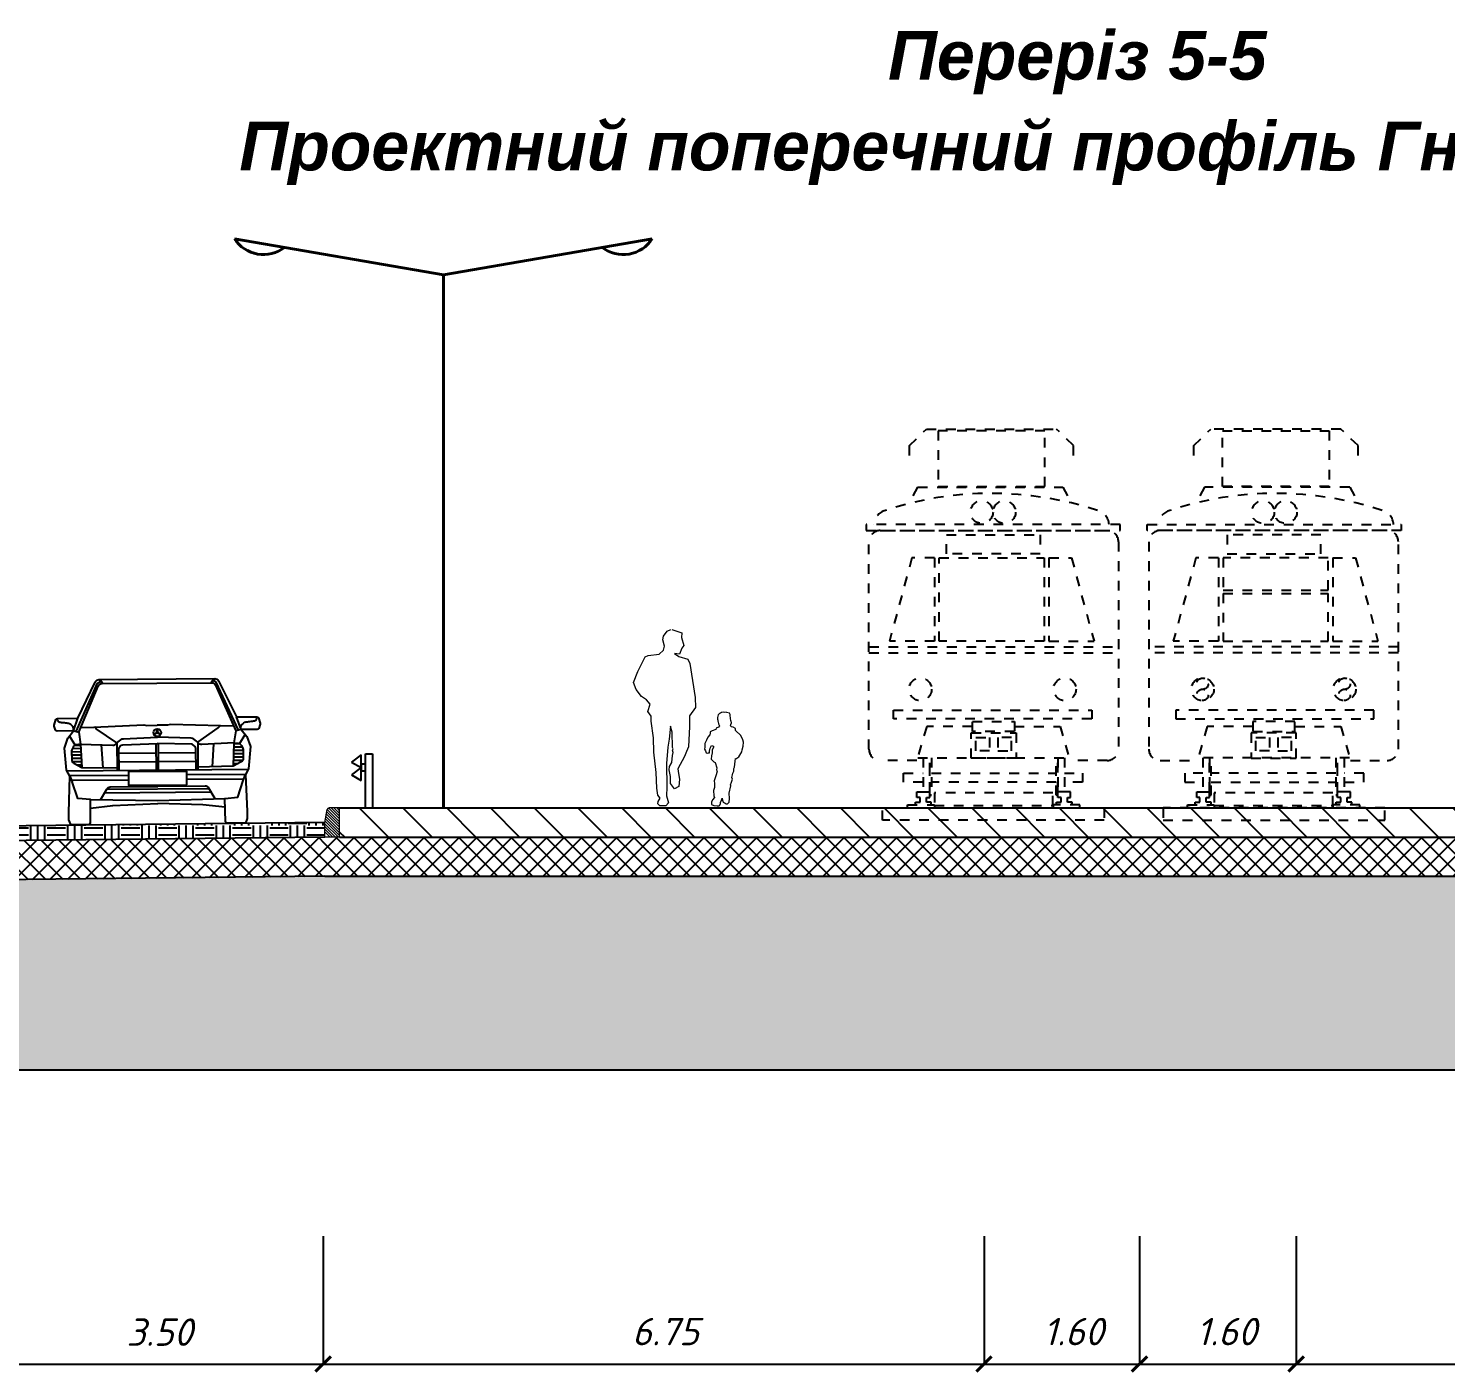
# Model space of a CAD drawing. Header units: metres. Extents: x 34785 to 38791, y 49888 to 55971.
# Drawn here: x 37822.64 to 37837.18, y 51715.33 to 51729.11 of the extents above; entities that cross this region are included whole.
import ezdxf

# ---------------------------------------------------------------- set-up
doc = ezdxf.new("R2010")
doc.units = ezdxf.units.M
doc.linetypes.add('DGN4', pattern=[96.18704, 48.09352, -24.04676, 0, -24.04676])
doc.linetypes.add('HIDDEN', pattern=[0.375, 0.25, -0.125])
for name, color, linetype, lineweight in [('12000000', 251, 'Continuous', 0), ('_pk', 7, 'Continuous', 30), ('ГЕНПЛАН ПЛОЩІ', 7, 'Continuous', 0), ('Слой 1', 250, 'Continuous', 0)]:
    doc.layers.add(name, color=color, linetype=linetype, lineweight=lineweight)
doc.layers.add('vspom', color=7, linetype='HIDDEN')
doc.layers.add('штрих', color=7, linetype='Continuous', lineweight=0, true_color=0x000000)
doc.styles.add('Bm431', font='bm431i.ttf')
doc.styles.add('Строитель 001', font='isocpeur.ttf', dxfattribs={"height": 2})
pattern_1 = [(45, (37391.15477, 51865.9227), (-0.08980256, 0.08980256), []), (135, (37391.15477, 51865.9227), (-0.08980256, -0.08980256), [])]

# ---------------------------------------------------------------- blocks, each defined once
blk = doc.blocks.new('1')
at = {"layer": 'ГЕНПЛАН ПЛОЩІ', "color": 7, "linetype": 'Continuous', "lineweight": 0}
blk.add_line((4178.65, -713.94), (4178.65, -713.54), dxfattribs=at)
at = {"layer": 'ГЕНПЛАН ПЛОЩІ', "color": 7, "linetype": 'Continuous', "lineweight": 0, "flags": 128}
for points in [[(4178.65, -713.54), (4178.65, -713.4), (4178.65, -713.12), (4178.65, -712.84), (4178.65, -712.56), (4178.65, -712.44)], [(4177.15, -713.94), (4177.26, -713.94), (4177.55, -713.94), (4177.83, -713.94), (4178.11, -713.94), (4178.65, -713.94)]]:
    blk.add_lwpolyline(points, dxfattribs=at)
at = {"layer": 'Слой 1', "color": 7, "linetype": 'Continuous', "lineweight": 0}
for p, q in [((4177.15, -713.94), (4177.15, -710.94)), ((4177.15, -710.94), (4178.22, -710.94)), ((4178.28, -710.94), (4177.15, -712.08)), ((4178, -710.94), (4177.15, -711.79)), ((4177.72, -710.94), (4177.15, -711.51)), ((4177.43, -710.94), (4177.15, -711.23)), ((4178.42, -711.09), (4177.15, -712.36)), ((4178.65, -712.44), (4178.42, -711.11)), ((4178.46, -711.33), (4177.15, -712.64)), ((4178.5, -711.58), (4177.15, -712.92)), ((4178.54, -711.82), (4177.15, -713.21)), ((4178.58, -712.06), (4177.15, -713.49)), ((4178.63, -712.3), (4177.15, -713.77)), ((4178.65, -712.56), (4177.26, -713.94)), ((4178.65, -712.84), (4177.55, -713.94)), ((4178.65, -713.12), (4177.83, -713.94)), ((4178.65, -713.4), (4178.11, -713.94))]:
    blk.add_line(p, q, dxfattribs=at)
at = {"layer": 'Слой 1', "color": 7, "linetype": 'Continuous', "lineweight": 0, "extrusion": (0, 0, -1)}
blk.add_arc((-4178.22, -711.14), 0.2, 90, 170.1128, dxfattribs=at)
blk = doc.blocks.new('*X243')
at = {"color": 0}
for p, q in [((3.8, 85.6), (15.1, 85.6)), ((5.2, 89.5), (14.9, 89.5)), ((8.3, 93.4), (14.8, 93.4)), ((3.8, 81.7), (15.2, 81.7)), ((3.9, 77.8), (15.4, 77.8)), ((4.5, 73.9), (15.5, 73.9)), ((9.9, 70), (15.7, 70))]:
    blk.add_line(p, q, dxfattribs=at)
blk = doc.blocks.new('*X244')
at = {"color": 0}
for p, q in [((196.1, 85.6), (207.4, 85.6)), ((196.3, 89.5), (206, 89.5)), ((196.4, 93.4), (202.9, 93.4)), ((195.5, 70), (201.3, 70)), ((195.7, 73.9), (206.6, 73.9)), ((195.8, 77.8), (207.3, 77.8)), ((196, 81.7), (207.3, 81.7))]:
    blk.add_line(p, q, dxfattribs=at)
blk = doc.blocks.new('A$C565D5DA5')
for p, q in [((51.6, 167.3), (55.3, 169)), ((57.2, 166.6), (53.5, 171.4)), ((58.2, 166.6), (54.5, 171.4)), ((186, 166.6), (189.7, 171.4)), ((187, 166.6), (190.7, 171.4)), ((192.5, 167.3), (188.8, 169)), ((25.9, 110.1), (51.6, 167.3)), ((218.3, 110.1), (192.5, 167.3)), ((22.7, 110.8), (28.1, 126.1)), ((221.4, 110.8), (216.1, 126.1)), ((24.8, 94), (18.1, 105)), ((22.7, 110.8), (29, 109.5)), ((120.5, 102.4), (122.1, 103.3)), ((123.7, 102.4), (122.1, 103.3)), ((221.4, 110.8), (215.2, 109.5)), ((219.4, 94), (226.1, 105)), ((31.2, 95), (32.3, 67.4)), ((55.6, 94.1), (57.2, 66.9)), ((74.1, 96.2), (74.1, 63.8)), ((120.8, 63.8), (120.8, 95.3)), ((123.4, 63.8), (123.4, 95.3)), ((170, 96.2), (170, 63.8)), ((188.6, 94.1), (187, 66.9)), ((212.9, 95), (211.9, 67.4)), ((212.9, 95), (211.9, 67.4)), ((32.3, 67.4), (74.1, 66.5)), ((76.5, 83.9), (120.8, 83.9)), ((76.5, 73.9), (120.8, 73.9)), ((123.4, 83.9), (167.7, 83.9)), ((123.4, 73.9), (167.7, 73.9)), ((211.9, 67.4), (170, 66.5)), ((14.6, 63.8), (229.6, 63.8)), ((17.6, 58), (87.5, 58)), ((17.9, 57.4), (20.7, 50.6)), ((19.9, 52.4), (87.5, 52.4)), ((156.6, 58), (226.6, 58)), ((156.6, 52.4), (224.2, 52.4)), ((223.4, 50.6), (226.3, 57.4)), ((59, 37.3), (185.2, 37.3)), ((61.4, 41.4), (182.8, 41.4)), ((42.4, 29.4), (122.1, 27.6)), ((122.1, 27.6), (201.7, 29.4))]:
    blk.add_line(p, q)
for points in [[(18.6, 0), (16.4, 5.5), (16.3, 13.8), (17.9, 57.4), (14.3, 64.3), (11.9, 90.6), (15.9, 102.4), (22.7, 110.8), (3.5, 110.6, -0.331206), (1.5, 112), (0, 116.8, -0.154514), (0, 118), (2, 124.4, -0.322823), (3.9, 125.8), (28.1, 126.1), (49, 168.6, -0.285788), (53.5, 171.4), (190.7, 171.4, -0.285788), (195.2, 168.6), (216.1, 126.1), (240.2, 125.8, -0.322823), (242.1, 124.4), (244.2, 118, -0.154514), (244.2, 116.8), (242.6, 112, -0.331206), (240.7, 110.6), (221.4, 110.8), (228.2, 102.4), (232.3, 90.6), (229.8, 64.3), (226.3, 57.4), (227.8, 13.8), (227.7, 5.5), (225.6, 0)], [(29, 109.5), (52.6, 163.6, -0.298245), (57.2, 166.6), (187, 166.6, -0.298245), (191.6, 163.6), (215.2, 109.5)], [(22.7, 110.8, 0.100055), (22.9, 114.1, 0.141322), (22, 116.3, 0.066253), (19.1, 118.9, 0.117912), (17.1, 119.7, 0.002218), (15, 120, 0.001608), (12.2, 120.4, 0.006863), (8.9, 120.7, -0.010096), (6.7, 121, -0.189123), (5.1, 121.9, -0.118154), (3.9, 124.4, -0.051125), (3.8, 125, -0.038901), (3.9, 125.8)], [(221.4, 110.8, -0.100055), (221.2, 114.1, -0.141322), (222.2, 116.3, -0.066253), (225, 118.9, -0.117912), (227.1, 119.7, -0.002218), (229.1, 120, -0.001608), (231.9, 120.4, -0.006863), (235.2, 120.7, 0.010096), (237.5, 121, 0.189123), (239.1, 121.9, 0.118154), (240.3, 124.4, 0.051125), (240.4, 125, 0.038901), (240.3, 125.8)], [(29, 109.5), (31.2, 95), (26.4, 94.5, 0.259738), (22.4, 91.7), (20.8, 88.3, 0.116434), (20.3, 86.1), (20.4, 77, 0.26675), (22.9, 72.7), (32.3, 67.4)], [(31.2, 95), (69.4, 93.5, 0.249518), (73.7, 95.6), (74.1, 96.2), (49.7, 113.2), (47.6, 115.3)], [(74.1, 96.2), (78.9, 100, -0.171114), (82.1, 101.1), (122.1, 102.5)], [(170, 96.2), (165.2, 100, 0.171114), (162.1, 101.1), (122.1, 102.5)], [(212.9, 95), (174.7, 93.5, -0.249518), (170.5, 95.6), (170, 96.2), (194.5, 113.2), (196.6, 115.3)], [(215.2, 109.5), (212.9, 95), (217.8, 94.5, -0.259738), (221.7, 91.7), (223.4, 88.3, -0.116434), (223.9, 86.1), (223.8, 77, -0.26675), (221.2, 72.7), (211.9, 67.4)], [(76.5, 63.8), (76.5, 88.9, -0.404405), (81.3, 93.9), (122.3, 95.3)], [(167.7, 63.8), (167.7, 87.9, 0.228164), (165.8, 91.8), (163.3, 93.9), (121.8, 95.2)], [(54.2, 29.1), (61.6, 41.7, -0.266031), (65.9, 44.2), (122.1, 44.2)], [(190, 29.1), (182.6, 41.7, 0.266031), (178.3, 44.2), (122.1, 44.2)]]:
    blk.add_lwpolyline(points, format="xyb")
for points in [[(31.3, 114.8), (46.9, 115.3), (106.4, 117.4), (109.9, 116.7), (122.1, 116.9)], [(212.8, 114.8), (197.3, 115.3), (137.8, 117.4), (134.3, 116.7), (122.1, 116.9)], [(18.6, 0), (38, 0), (40.7, 0), (42.1, 1.7), (42.4, 29.4), (27.2, 30.6), (20.7, 50.6)], [(225.6, 0), (206.2, 0), (203.4, 0), (202.1, 1.7), (201.7, 29.4), (217, 30.6), (223.4, 50.6)], [(42.3, 19), (68.8, 22.1), (122.1, 24.1)], [(201.9, 19), (175.3, 22.1), (122.1, 24.1)]]:
    blk.add_lwpolyline(points)
at = {"color": 0}
blk.add_lwpolyline([(122.6, 108.3), (126, 105.7), (122.1, 107.4), (118.1, 105.7), (121.6, 108.3), (122.1, 112.5)], close=True, dxfattribs=at)
blk.add_lwpolyline([(156.6, 45.9), (156.6, 61.8), (87.5, 61.8), (87.5, 45.9)], close=True)
blk.add_circle((122.1, 107.9), 4.58)
for name in ['*X243', '*X244']:
    blk.add_blockref(name, (16.5, 0.7))
blk = doc.blocks.new('23ук_2')
at = {"layer": '12000000', "color": 0, "linetype": 'Continuous', "lineweight": -2, "ltscale": 100}
for p, q in [((-0.07, 0.1473), (-0.0693, 0.1513)), ((-0.0684, 0.1409), (-0.07, 0.1473)), ((-0.0693, 0.1513), (-0.0654, 0.1563)), ((-0.0654, 0.1563), (-0.0618, 0.1581)), ((-0.0607, 0.1581), (-0.0505, 0.1547)), ((-0.0505, 0.1547), (-0.0508, 0.1499)), ((-0.0508, 0.1499), (-0.0486, 0.1415)), ((-0.0881, 0.1299), (-0.0852, 0.1313)), ((-0.0852, 0.1313), (-0.0738, 0.1328)), ((-0.0738, 0.1328), (-0.0693, 0.1368)), ((-0.0693, 0.1368), (-0.0684, 0.1409)), ((-0.0529, 0.1328), (-0.058, 0.1333)), ((-0.058, 0.1333), (-0.0534, 0.1304)), ((-0.0505, 0.139), (-0.0529, 0.1328)), ((-0.0486, 0.1415), (-0.0505, 0.139)), ((-0.0957, 0.115), (-0.0916, 0.123)), ((-0.0916, 0.123), (-0.0881, 0.1299)), ((-0.0534, 0.1304), (-0.0444, 0.1275)), ((-0.0444, 0.1275), (-0.0423, 0.1231)), ((-0.0423, 0.1231), (-0.0368, 0.0883)), ((-0.1002, 0.1038), (-0.0957, 0.115)), ((-0.0973, 0.0964), (-0.1002, 0.1038)), ((-0.092, 0.0892), (-0.0973, 0.0964)), ((-0.0868, 0.086), (-0.092, 0.0892)), ((-0.0368, 0.0883), (-0.0366, 0.078)), ((-0.083, 0.0813), (-0.0868, 0.086)), ((-0.0855, 0.0738), (-0.083, 0.0813)), ((-0.0818, 0.0692), (-0.0855, 0.0738)), ((-0.0366, 0.078), (-0.0425, 0.0695)), ((-0.0099, 0.0728), (-0.0109, 0.0723)), ((-0.0081, 0.0733), (-0.0099, 0.0728)), ((-0.0062, 0.0729), (-0.0081, 0.0733)), ((-0.0045, 0.0733), (-0.0062, 0.0729)), ((-0.0045, 0.0729), (-0.0045, 0.0733)), ((-0.0017, 0.0722), (-0.0045, 0.0729)), ((-0.0818, 0.064), (-0.0818, 0.0692)), ((-0.0796, 0.047), (-0.0818, 0.064)), ((-0.062, 0.0589), (-0.0634, 0.0455)), ((-0.0604, 0.0526), (-0.062, 0.0589)), ((-0.0427, 0.0586), (-0.0437, 0.0377)), ((-0.0425, 0.0695), (-0.0427, 0.0586)), ((-0.0132, 0.0703), (-0.0138, 0.0677)), ((-0.0138, 0.0677), (-0.0138, 0.0661)), ((-0.0138, 0.0661), (-0.0137, 0.065)), ((-0.0137, 0.065), (-0.0135, 0.0641)), ((-0.0135, 0.0641), (-0.0133, 0.0632)), ((-0.0133, 0.0632), (-0.013, 0.0611)), ((-0.0118, 0.0718), (-0.0132, 0.0703)), ((-0.013, 0.0611), (-0.0119, 0.0591)), ((-0.0119, 0.0591), (-0.013, 0.0578)), ((-0.0109, 0.0723), (-0.0118, 0.0718)), ((-0.001, 0.0707), (-0.0017, 0.0722)), ((-0.0008, 0.0697), (-0.001, 0.0707)), ((-0.0003, 0.0644), (-0.0008, 0.0697)), ((-0.0007, 0.06), (-0.0001, 0.0604)), ((0.0002, 0.0582), (-0.0007, 0.06)), ((0.0001, 0.064), (-0.0003, 0.0644)), ((-0.0001, 0.0604), (0.0004, 0.0624)), ((0.0004, 0.0624), (0.0001, 0.064)), ((0.0022, 0.0577), (0.0002, 0.0582)), ((-0.0793, 0.032), (-0.0796, 0.047)), ((-0.0634, 0.0455), (-0.065, 0.0372)), ((-0.0602, 0.037), (-0.0604, 0.0526)), ((-0.025, 0.0445), (-0.0269, 0.041)), ((-0.0237, 0.0474), (-0.025, 0.0445)), ((-0.0218, 0.05), (-0.0237, 0.0474)), ((-0.0214, 0.0517), (-0.0218, 0.05)), ((-0.0213, 0.0531), (-0.0214, 0.0517)), ((-0.0192, 0.0539), (-0.0213, 0.0531)), ((-0.0157, 0.0554), (-0.0192, 0.0539)), ((-0.0154, 0.0568), (-0.0157, 0.0554)), ((-0.013, 0.0578), (-0.0154, 0.0568)), ((0.0045, 0.0565), (0.0022, 0.0577)), ((0.0047, 0.0544), (0.0045, 0.0565)), ((0.01, 0.0491), (0.0047, 0.0544)), ((0.012, 0.0448), (0.01, 0.0491)), ((0.0128, 0.0423), (0.012, 0.0448)), ((-0.0768, 0.0114), (-0.0793, 0.032)), ((-0.065, 0.0372), (-0.0661, 0.0206)), ((-0.0594, 0.0356), (-0.0602, 0.037)), ((-0.0601, 0.0343), (-0.0594, 0.0356)), ((-0.0593, 0.0318), (-0.0601, 0.0343)), ((-0.0599, 0.0288), (-0.0593, 0.0318)), ((-0.0457, 0.033), (-0.0479, 0.0278)), ((-0.0437, 0.0377), (-0.0457, 0.033)), ((-0.027, 0.0374), (-0.0272, 0.0354)), ((-0.0272, 0.0354), (-0.0262, 0.0337)), ((-0.0269, 0.041), (-0.027, 0.0374)), ((-0.0262, 0.0337), (-0.0254, 0.0316)), ((-0.0254, 0.0316), (-0.0239, 0.0313)), ((-0.0239, 0.0313), (-0.0231, 0.0314)), ((-0.0231, 0.0314), (-0.0222, 0.0315)), ((-0.0222, 0.0315), (-0.022, 0.0333)), ((-0.022, 0.0333), (-0.0213, 0.0363)), ((-0.0213, 0.0363), (-0.0202, 0.039)), ((-0.0202, 0.039), (-0.0181, 0.0383)), ((-0.0195, 0.0316), (-0.0199, 0.0284)), ((-0.0192, 0.0343), (-0.0195, 0.0316)), ((-0.0181, 0.0372), (-0.0192, 0.0343)), ((-0.0181, 0.0383), (-0.0181, 0.0372)), ((0.0079, 0.0273), (0.0112, 0.0324)), ((0.0112, 0.0324), (0.0114, 0.0344)), ((0.0114, 0.0344), (0.0125, 0.0384)), ((0.0125, 0.0384), (0.0128, 0.0423)), ((-0.0661, 0.0206), (-0.066, -0.0036)), ((-0.0636, 0.0142), (-0.063, 0.0176)), ((-0.063, 0.0176), (-0.0606, 0.0215)), ((-0.0606, 0.0215), (-0.0599, 0.0288)), ((-0.0479, 0.0278), (-0.0545, 0.0151)), ((-0.0545, 0.0151), (-0.054, 0.0104)), ((-0.0199, 0.0284), (-0.0205, 0.0249)), ((-0.0205, 0.0249), (-0.0176, 0.0222)), ((-0.0176, 0.0222), (-0.0163, 0.0217)), ((-0.0163, 0.0217), (-0.0144, 0.0161)), ((-0.0144, 0.0161), (-0.0149, 0.0142)), ((0.003, 0.0155), (0.0036, 0.0169)), ((0.003, 0.0126), (0.003, 0.0155)), ((0.0036, 0.0169), (0.0042, 0.0228)), ((0.0042, 0.0228), (0.0046, 0.0257)), ((0.0046, 0.0257), (0.0051, 0.0253)), ((0.0051, 0.0253), (0.0079, 0.0273)), ((-0.0763, -0.0048), (-0.0768, 0.0114)), ((-0.0621, 0.0073), (-0.0636, 0.0142)), ((-0.062, 0.0043), (-0.0621, 0.0073)), ((-0.062, 0), (-0.062, 0.0043)), ((-0.054, 0.0104), (-0.0529, 0.0046)), ((-0.0529, 0.0046), (-0.0534, -0.0032)), ((-0.0165, 0.0049), (-0.0173, 0.0029)), ((-0.0173, 0.0029), (-0.017, 0)), ((-0.017, 0), (-0.017, -0.004)), ((-0.0152, 0.0089), (-0.0165, 0.0049)), ((-0.0141, 0.0126), (-0.0152, 0.0089)), ((-0.0149, 0.0142), (-0.0141, 0.0126)), ((-0.0004, -0.0013), (0.0004, 0.0013)), ((0.0004, 0.0013), (0.0012, 0.0033)), ((0.0009, 0.0062), (0.0014, 0.0088)), ((0.0014, 0.0046), (0.0009, 0.0062)), ((0.0012, 0.0033), (0.0014, 0.0046)), ((0.0014, 0.0088), (0.002, 0.0107)), ((0.002, 0.0107), (0.003, 0.0126)), ((-0.0751, -0.012), (-0.0763, -0.0048)), ((-0.0726, -0.015), (-0.0751, -0.012)), ((-0.066, -0.0036), (-0.0663, -0.0126)), ((-0.0663, -0.0126), (-0.0643, -0.0198)), ((-0.0579, -0.0053), (-0.062, 0)), ((-0.0534, -0.0032), (-0.0579, -0.0053)), ((-0.017, -0.0144), (-0.0191, -0.0167)), ((-0.017, -0.004), (-0.0181, -0.0073)), ((-0.0181, -0.0073), (-0.0178, -0.0128)), ((-0.0178, -0.0128), (-0.017, -0.0144)), ((-0.0018, -0.0099), (-0.0001, -0.0024)), ((-0.0014, -0.0155), (-0.0018, -0.0099)), ((-0.0001, -0.0024), (-0.0004, -0.0013)), ((-0.0752, -0.021), (-0.0747, -0.0183)), ((-0.0732, -0.0229), (-0.0752, -0.021)), ((-0.0747, -0.0183), (-0.0726, -0.015)), ((-0.067, -0.023), (-0.0732, -0.0229)), ((-0.0643, -0.0198), (-0.067, -0.023)), ((-0.0191, -0.0167), (-0.0199, -0.019)), ((-0.0199, -0.019), (-0.0199, -0.0214)), ((-0.0199, -0.0214), (-0.0176, -0.0225)), ((-0.0176, -0.0225), (-0.0143, -0.023)), ((-0.0143, -0.023), (-0.012, -0.023)), ((-0.012, -0.023), (-0.0114, -0.0223)), ((-0.0114, -0.0223), (-0.0108, -0.0206)), ((-0.0108, -0.0196), (-0.0096, -0.0171)), ((-0.0108, -0.0206), (-0.0108, -0.0196)), ((-0.0096, -0.0171), (-0.009, -0.0151)), ((-0.009, -0.0151), (-0.0087, -0.0172)), ((-0.0087, -0.0172), (-0.0081, -0.0191)), ((-0.0081, -0.0191), (-0.0061, -0.0203)), ((-0.0061, -0.0203), (-0.005, -0.0209)), ((-0.005, -0.0209), (-0.0036, -0.0207)), ((-0.0036, -0.0207), (-0.0018, -0.019)), ((-0.0018, -0.019), (-0.0014, -0.0155))]:
    blk.add_line(p, q, dxfattribs=at)

msp = doc.modelspace()

# ---------------------------------------------------------------- hatches: boundary and pattern name
at = {"transparency": 33554687}
h = msp.add_hatch(dxfattribs=at)
h.set_pattern_fill('DOTS', color=256, scale=0.1)
h.set_pattern_definition([(0, (37391.15477, 51865.9227), (0.079375, 0.15875), [0, -0.15875])])
h.paths.add_polyline_path([(37856.894, 51721.022), (37855.895, 51720.995), (37855.899, 51720.845), (37853.033, 51720.768), (37853.032, 51720.369), (37842.384, 51720.408), (37825.68, 51720.408), (37815.03, 51720.29), (37815.025, 51720.69), (37812.159, 51720.767), (37812.163, 51720.917), (37811.163, 51720.943), (37811.163, 51718.42), (37856.894, 51718.42)])
h = msp.add_hatch(dxfattribs=at)
h.set_pattern_fill('ANSI31', color=256, scale=0.1, angle=90)
h.set_pattern_definition([(135, (37391.15477, 51865.9227), (-0.2245064, -0.2245064), [])])
h.paths.add_polyline_path([(37825.83, 51721.108), (37825.83, 51720.808), (37834.03, 51720.81), (37834.03, 51721.108)])
h.paths.add_polyline_path([(37834.03, 51721.108), (37834.03, 51720.81), (37842.23, 51720.811), (37842.23, 51721.108)])
h = msp.add_hatch(dxfattribs=at)
h.set_pattern_fill('EARTH', color=256, scale=0.03)
h.set_pattern_definition([(0, (37391.15477, 51865.9227), (0.1905, 0.1905), [0.1905, -0.1905]), (0, (37391.15477, 51865.99413), (0.1905, 0.1905), [0.1905, -0.1905]), (0, (37391.15477, 51866.06557), (0.1905, 0.1905), [0.1905, -0.1905]), (90, (37391.17858, 51866.08938), (-0.1905, 0.1905), [0.1905, -0.1905]), (90, (37391.25002, 51866.08938), (-0.1905, 0.1905), [0.1905, -0.1905]), (90, (37391.32146, 51866.08938), (-0.1905, 0.1905), [0.1905, -0.1905])])
h.paths.add_polyline_path([(37825.68, 51720.808), (37825.68, 51720.808), (37825.68, 51720.848), (37825.68, 51720.862), (37825.68, 51720.891), (37825.68, 51720.919), (37825.68, 51720.958), (37815.174, 51720.841), (37815.174, 51720.83), (37815.175, 51720.802), (37815.175, 51720.774), (37815.175, 51720.745), (37815.175, 51720.731), (37815.175, 51720.691)])
h = msp.add_hatch(dxfattribs=at)
h.set_pattern_fill('ANSI37', color=256, scale=0.04)
h.set_pattern_definition(pattern_1)
h.paths.add_polyline_path([(37825.68, 51720.808), (37815.175, 51720.691), (37815.121, 51720.691), (37815.093, 51720.691), (37815.065, 51720.69), (37815.025, 51720.69), (37815.03, 51720.29), (37825.68, 51720.408)])
h = msp.add_hatch(dxfattribs=at)
h.set_pattern_fill('ANSI37', color=256, scale=0.04)
h.set_pattern_definition(pattern_1)
h.paths.add_polyline_path([(37834.03, 51720.808), (37825.83, 51720.808), (37825.83, 51720.408), (37834.03, 51720.408)])
h.paths.add_polyline_path([(37825.83, 51720.808), (37825.819, 51720.808), (37825.79, 51720.808), (37825.762, 51720.808), (37825.734, 51720.808), (37825.68, 51720.808), (37825.68, 51720.408), (37825.83, 51720.408)])
h.paths.add_polyline_path([(37842.23, 51720.808), (37834.03, 51720.808), (37834.03, 51720.408), (37842.23, 51720.408)])

# ---------------------------------------------------------------- linework, layer by layer
for p, q in [((37826.052, 51721.655), (37825.953, 51721.577)), ((37826.052, 51721.39), (37826.052, 51721.655)), ((37826.096, 51721.108), (37826.096, 51721.663)), ((37826.096, 51721.663), (37826.168, 51721.663)), ((37826.168, 51721.663), (37826.168, 51721.108)), ((37825.953, 51721.577), (37826.052, 51721.522)), ((37826.052, 51721.522), (37825.953, 51721.447)), ((37825.953, 51721.447), (37826.052, 51721.39)), ((37826.096, 51721.558), (37826.052, 51721.558)), ((37826.052, 51721.558), (37826.052, 51721.488)), ((37826.052, 51721.488), (37826.096, 51721.488)), ((37825.83, 51721.108), (37842.23, 51721.108)), ((37825.68, 51720.958), (37815.174, 51720.841)), ((37825.68, 51720.808), (37815.175, 51720.691)), ((37825.83, 51720.808), (37842.231, 51720.811)), ((37825.68, 51720.408), (37815.03, 51720.29)), ((37825.68, 51720.408), (37842.384, 51720.408)), ((37811.163, 51718.42), (37856.894, 51718.42)), ((37825.663, 51716.714), (37825.663, 51715.403)), ((37832.445, 51716.715), (37832.445, 51715.404)), ((37834.039, 51716.715), (37834.039, 51715.404)), ((37835.648, 51716.715), (37835.648, 51715.404)), ((37812.159, 51715.403), (37855.899, 51715.403))]:
    msp.add_line(p, q)
at = {"layer": '_pk', "color": 7, "lineweight": 40, "ltscale": 100}
for q in [(37824.752, 51726.949), (37829.04, 51726.949), (37826.896, 51721.108), (37826.896, 51721.108)]:
    msp.add_line((37826.896, 51726.577), q, dxfattribs=at)
for centre, start, end in [((37825.05, 51727.14), 212.6858, 307.6164), ((37828.742, 51727.14), 232.3836, 327.3142)]:
    msp.add_arc(centre, 0.354, start, end, dxfattribs=at)
at = {"layer": 'vspom', "ltscale": 0.008}
for p, q in [((37831.679, 51724.828), (37831.854, 51724.995)), ((37831.854, 51724.995), (37833.188, 51724.995)), ((37833.363, 51724.828), (37833.188, 51724.995)), ((37834.598, 51724.828), (37834.773, 51724.995)), ((37836.107, 51724.995), (37834.773, 51724.995)), ((37836.283, 51724.828), (37836.107, 51724.995)), ((37831.679, 51724.726), (37831.679, 51724.828)), ((37833.363, 51724.726), (37833.363, 51724.828)), ((37834.598, 51724.726), (37834.598, 51724.828)), ((37836.283, 51724.726), (37836.283, 51724.828)), ((37831.763, 51724.4), (37831.671, 51724.231)), ((37831.763, 51724.4), (37833.254, 51724.4)), ((37833.254, 51724.4), (37833.346, 51724.231)), ((37834.707, 51724.4), (37834.615, 51724.231)), ((37836.198, 51724.4), (37834.707, 51724.4)), ((37836.198, 51724.4), (37836.29, 51724.231)), ((37831.705, 51723.675), (37831.473, 51722.818)), ((37831.936, 51723.675), (37831.705, 51723.675)), ((37831.936, 51723.675), (37831.936, 51722.818)), ((37833.111, 51723.675), (37833.342, 51723.675)), ((37833.111, 51723.675), (37833.111, 51722.818)), ((37833.342, 51723.675), (37833.574, 51722.818)), ((37834.619, 51723.675), (37834.387, 51722.818)), ((37834.85, 51723.675), (37834.619, 51723.675)), ((37834.85, 51723.675), (37834.85, 51722.818)), ((37836.025, 51723.675), (37836.257, 51723.675)), ((37836.025, 51723.675), (37836.025, 51722.818)), ((37836.257, 51723.675), (37836.488, 51722.818)), ((37834.898, 51723.344), (37835.977, 51723.344)), ((37834.898, 51723.31), (37835.977, 51723.31)), ((37831.264, 51722.762), (37833.825, 51722.762)), ((37831.936, 51722.818), (37831.473, 51722.818)), ((37833.111, 51722.818), (37833.574, 51722.818)), ((37836.697, 51722.762), (37834.136, 51722.762)), ((37834.85, 51722.818), (37834.387, 51722.818)), ((37836.025, 51722.818), (37836.488, 51722.818)), ((37831.264, 51722.699), (37833.825, 51722.699)), ((37836.697, 51722.699), (37834.136, 51722.699)), ((37831.856, 51721.944), (37831.756, 51721.596)), ((37832.325, 51721.944), (37831.856, 51721.944)), ((37832.757, 51721.944), (37833.227, 51721.944)), ((37833.227, 51721.944), (37833.326, 51721.596)), ((37834.735, 51721.944), (37834.635, 51721.596)), ((37835.204, 51721.944), (37834.735, 51721.944)), ((37835.636, 51721.944), (37836.105, 51721.944)), ((37836.105, 51721.944), (37836.205, 51721.596)), ((37831.764, 51721.624), (37833.318, 51721.624)), ((37836.197, 51721.624), (37834.643, 51721.624)), ((37831.74, 51721.139), (37831.74, 51721.169)), ((37831.74, 51721.169), (37831.789, 51721.169)), ((37831.756, 51721.214), (37831.756, 51721.272)), ((37831.756, 51721.272), (37831.887, 51721.272)), ((37831.789, 51721.214), (37831.756, 51721.214)), ((37831.789, 51721.169), (37831.789, 51721.214)), ((37831.854, 51721.169), (37831.854, 51721.214)), ((37831.854, 51721.214), (37831.887, 51721.214)), ((37831.903, 51721.169), (37831.854, 51721.169)), ((37831.887, 51721.214), (37831.887, 51721.272)), ((37831.887, 51721.238), (37831.904, 51721.238)), ((37831.903, 51721.139), (37831.903, 51721.169)), ((37833.187, 51721.139), (37833.187, 51721.169)), ((37833.187, 51721.169), (37833.236, 51721.169)), ((37833.333, 51721.272), (37833.203, 51721.272)), ((37833.203, 51721.214), (37833.203, 51721.272)), ((37833.236, 51721.214), (37833.203, 51721.214)), ((37833.236, 51721.169), (37833.236, 51721.214)), ((37833.3, 51721.169), (37833.3, 51721.214)), ((37833.3, 51721.214), (37833.333, 51721.214)), ((37833.349, 51721.169), (37833.3, 51721.169)), ((37833.333, 51721.214), (37833.333, 51721.272)), ((37833.349, 51721.139), (37833.349, 51721.169)), ((37834.612, 51721.139), (37834.612, 51721.169)), ((37834.612, 51721.169), (37834.661, 51721.169)), ((37834.628, 51721.214), (37834.628, 51721.272)), ((37834.628, 51721.272), (37834.758, 51721.272)), ((37834.661, 51721.214), (37834.628, 51721.214)), ((37834.661, 51721.169), (37834.661, 51721.214)), ((37834.725, 51721.169), (37834.725, 51721.214)), ((37834.725, 51721.214), (37834.758, 51721.214)), ((37834.775, 51721.169), (37834.725, 51721.169)), ((37834.758, 51721.214), (37834.758, 51721.272)), ((37834.775, 51721.139), (37834.775, 51721.169)), ((37836.074, 51721.238), (37836.057, 51721.238)), ((37836.058, 51721.139), (37836.058, 51721.169)), ((37836.058, 51721.169), (37836.107, 51721.169)), ((37836.205, 51721.272), (37836.074, 51721.272)), ((37836.074, 51721.214), (37836.074, 51721.272)), ((37836.107, 51721.214), (37836.074, 51721.214)), ((37836.107, 51721.169), (37836.107, 51721.214)), ((37836.172, 51721.169), (37836.172, 51721.214)), ((37836.172, 51721.214), (37836.205, 51721.214)), ((37836.221, 51721.169), (37836.172, 51721.169)), ((37836.205, 51721.214), (37836.205, 51721.272)), ((37836.221, 51721.139), (37836.221, 51721.169)), ((37831.66, 51721.108), (37831.66, 51721.139)), ((37831.66, 51721.139), (37831.935, 51721.139)), ((37831.935, 51721.139), (37831.935, 51721.108)), ((37833.429, 51721.139), (37833.154, 51721.139)), ((37833.154, 51721.139), (37833.154, 51721.108)), ((37833.429, 51721.108), (37833.429, 51721.139)), ((37834.532, 51721.108), (37834.532, 51721.139)), ((37834.532, 51721.139), (37834.807, 51721.139)), ((37834.807, 51721.139), (37834.807, 51721.108)), ((37836.301, 51721.139), (37836.026, 51721.139)), ((37836.026, 51721.139), (37836.026, 51721.108)), ((37836.301, 51721.108), (37836.301, 51721.139))]:
    msp.add_line(p, q, dxfattribs=at)
for points in [[(37833.069, 51724.979), (37831.973, 51724.979), (37831.973, 51724.405), (37833.069, 51724.405)], [(37834.892, 51724.979), (37835.988, 51724.979), (37835.988, 51724.405), (37834.892, 51724.405)], [(37831.236, 51723.955), (37833.841, 51723.955), (37833.841, 51724.015), (37831.236, 51724.015)], [(37832.058, 51723.911), (37833.022, 51723.911), (37833.022, 51723.715), (37832.058, 51723.715)], [(37836.725, 51723.955), (37834.12, 51723.955), (37834.12, 51724.015), (37836.725, 51724.015)], [(37835.903, 51723.911), (37834.939, 51723.911), (37834.939, 51723.715), (37835.903, 51723.715)], [(37831.984, 51723.675), (37833.063, 51723.675), (37833.063, 51722.818), (37831.984, 51722.818)], [(37831.514, 51722.113), (37833.55, 51722.113), (37833.55, 51722.023), (37831.514, 51722.023)], [(37836.447, 51722.113), (37834.412, 51722.113), (37834.412, 51722.023), (37836.447, 51722.023)], [(37832.775, 51721.619), (37832.314, 51721.619), (37832.314, 51721.878), (37832.775, 51721.878)], [(37832.325, 51721.995), (37832.757, 51721.995), (37832.757, 51721.893), (37832.325, 51721.893)], [(37835.186, 51721.619), (37835.647, 51721.619), (37835.647, 51721.878), (37835.186, 51721.878)], [(37835.636, 51721.995), (37835.204, 51721.995), (37835.204, 51721.893), (37835.636, 51721.893)], [(37832.362, 51721.83), (37832.502, 51721.83), (37832.502, 51721.696), (37832.362, 51721.696)], [(37832.727, 51721.83), (37832.588, 51721.83), (37832.588, 51721.696), (37832.727, 51721.696)], [(37835.234, 51721.83), (37835.373, 51721.83), (37835.373, 51721.696), (37835.234, 51721.696)], [(37835.599, 51721.83), (37835.46, 51721.83), (37835.46, 51721.696), (37835.599, 51721.696)], [(37831.935, 51721.134), (37833.151, 51721.134), (37833.151, 51721.264), (37831.935, 51721.264)], [(37834.807, 51721.134), (37836.023, 51721.134), (37836.023, 51721.264), (37834.807, 51721.264)], [(37831.403, 51721.108), (37833.679, 51721.108), (37833.679, 51720.983), (37831.403, 51720.983)], [(37836.559, 51721.108), (37834.283, 51721.108), (37834.283, 51720.983), (37836.559, 51720.983)]]:
    msp.add_lwpolyline(points, close=True, dxfattribs=at)
for points in [[(37831.38, 51723.955), (37833.709, 51723.955)], [(37836.581, 51723.955), (37834.252, 51723.955)], [(37831.264, 51721.711), (37831.264, 51723.839)], [(37833.825, 51723.839), (37833.825, 51721.711)], [(37834.136, 51723.839), (37834.136, 51721.711)], [(37836.697, 51721.711), (37836.697, 51723.839)], [(37835.977, 51723.344), (37835.977, 51723.675), (37834.898, 51723.675), (37834.898, 51723.344)], [(37834.898, 51723.31), (37834.898, 51722.818), (37835.977, 51722.818), (37835.977, 51723.31)], [(37831.756, 51721.596), (37831.38, 51721.596)], [(37831.819, 51721.624), (37831.819, 51721.272), (37831.887, 51721.272), (37831.887, 51721.624)], [(37831.904, 51721.624), (37831.904, 51721.238), (37831.887, 51721.238), (37831.887, 51721.624)], [(37833.203, 51721.624), (37833.203, 51721.238), (37833.185, 51721.238), (37833.185, 51721.624)], [(37833.271, 51721.624), (37833.271, 51721.272), (37833.203, 51721.272), (37833.203, 51721.624)], [(37833.709, 51721.596), (37833.326, 51721.596)], [(37834.252, 51721.596), (37834.635, 51721.596)], [(37834.69, 51721.624), (37834.69, 51721.272), (37834.758, 51721.272), (37834.758, 51721.624)], [(37834.758, 51721.624), (37834.758, 51721.238), (37834.776, 51721.238), (37834.776, 51721.624)], [(37836.057, 51721.624), (37836.057, 51721.238), (37836.074, 51721.238), (37836.074, 51721.624)], [(37836.142, 51721.624), (37836.142, 51721.272), (37836.074, 51721.272), (37836.074, 51721.624)], [(37836.205, 51721.596), (37836.581, 51721.596)], [(37831.819, 51721.374), (37831.618, 51721.374), (37831.618, 51721.465), (37831.819, 51721.465)], [(37831.904, 51721.465), (37833.185, 51721.465)], [(37833.271, 51721.465), (37833.457, 51721.465), (37833.457, 51721.374), (37833.271, 51721.374)], [(37834.69, 51721.465), (37834.504, 51721.465), (37834.504, 51721.374), (37834.69, 51721.374)], [(37836.057, 51721.465), (37834.776, 51721.465)], [(37836.142, 51721.374), (37836.343, 51721.374), (37836.343, 51721.465), (37836.142, 51721.465)], [(37833.185, 51721.374), (37831.904, 51721.374)], [(37834.776, 51721.374), (37836.057, 51721.374)]]:
    msp.add_lwpolyline(points, dxfattribs=at)
for centre, radius in [((37832.421, 51724.144), 0.116), ((37832.653, 51724.144), 0.116), ((37835.308, 51724.144), 0.116), ((37835.54, 51724.144), 0.116), ((37831.791, 51722.326), 0.116), ((37833.273, 51722.326), 0.116), ((37834.688, 51722.326), 0.116), ((37834.688, 51722.383), 0.0588), ((37834.688, 51722.269), 0.0588), ((37836.145, 51722.326), 0.116), ((37836.145, 51722.383), 0.0588), ((37836.145, 51722.269), 0.0588)]:
    msp.add_circle(centre, radius, dxfattribs=at)
for centre, radius, start, end in [((37832.52, 51720.867), 3.469, 71.7099, 108.2901), ((37835.441, 51720.867), 3.469, 71.7099, 108.2901), ((37831.474, 51724.006), 0.161, 105.0369, 176.5664), ((37833.567, 51724.006), 0.161, 3.4336, 74.9631), ((37834.394, 51724.006), 0.161, 105.0369, 176.5664), ((37836.488, 51724.006), 0.161, 3.4336, 74.9631), ((37831.38, 51723.839), 0.116, 90, 180), ((37833.709, 51723.839), 0.116, 0, 90), ((37834.252, 51723.839), 0.116, 90, 180), ((37836.581, 51723.839), 0.116, 0, 90), ((37831.38, 51721.711), 0.116, 180, 270), ((37833.709, 51721.711), 0.116, 270, 0), ((37834.252, 51721.711), 0.116, 180, 270), ((37836.581, 51721.711), 0.116, 270, 0)]:
    msp.add_arc(centre, radius, start, end, dxfattribs=at)
at = {"layer": 'штрих', "color": 18, "linetype": 'Continuous', "lineweight": 40, "true_color": 0x000000}
for p, q in [((37825.585, 51715.325), (37825.741, 51715.481)), ((37832.367, 51715.326), (37832.523, 51715.482)), ((37833.961, 51715.326), (37834.118, 51715.482)), ((37835.57, 51715.326), (37835.727, 51715.482))]:
    msp.add_line(p, q, dxfattribs=at)

# ---------------------------------------------------------------- block references
at = {"lineweight": 0, "xscale": 10, "yscale": 10, "zscale": 10}
msp.add_blockref('23ук_2', (37829.848, 51721.359), dxfattribs=at)
at = {"xscale": 0.008659167723108334, "yscale": 0.008659167723108334, "zscale": 0.008659167723108334, "rotation": 0.489135548950262}
msp.add_blockref('A$C565D5DA5', (37822.91, 51720.937), dxfattribs=at)
at = {"xscale": -0.1, "yscale": 0.1, "zscale": 0.1}
msp.add_blockref('1', (38243.545, 51792.203), dxfattribs=at)

# ---------------------------------------------------------------- texts
at = {"char_height": 0.5, "attachment_point": 1, "style": 'Bm431'}
for s, insert in [('{\\fArial|b1|i1|c204|p34;Переріз 5-5}', (37831.459, 51729.08)), ('{\\fArial|b1|i1|c204|p34;Проектний поперечний профіль Гната Хоткевича}', (37824.801, 51728.149))]:
    msp.add_mtext_dynamic_manual_height_columns(s, width=29.21049, gutter_width=2, heights=[0], dxfattribs=dict(at, insert=insert))
at = {"layer": 'штрих', "color": 18, "linetype": 'DGN4', "lineweight": 0, "true_color": 0x000000, "char_height": 0.28125, "attachment_point": 1, "style": 'Строитель 001'}
for s, insert in [('{\\fISOCPEUR|b0|i1|c204|p34;3.50}', (37823.643, 51715.871)), ('{\\fISOCPEUR|b0|i1|c204|p34;6.75}', (37828.831, 51715.877)), ('{\\fISOCPEUR|b0|i1|c204|p34;1.60}', (37833.052, 51715.877)), ('{\\fISOCPEUR|b0|i1|c204|p34;1.60}', (37834.623, 51715.877))]:
    msp.add_mtext(s, dxfattribs=dict(at, insert=insert))

doc.saveas('drawing.dxf')
